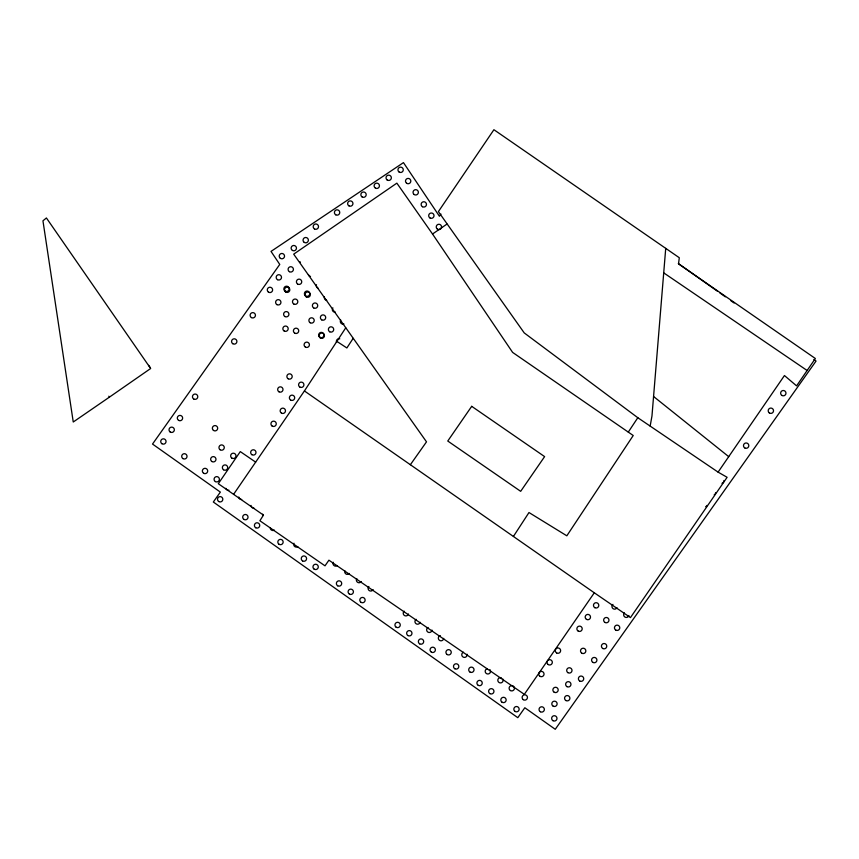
<?xml version="1.0" encoding="UTF-8"?>
<svg xmlns="http://www.w3.org/2000/svg" width="859" height="859" viewBox="0 0 859 859"><rect width="100%" height="100%" fill="white"/><g stroke="black" fill="none" stroke-linecap="round" stroke-linejoin="round"><path stroke-width="1.29" d="M665.725 248.358L651.97 415.981L650.156 426.096M513.403 536.456L528.983 512.533L566.833 535.812L633.223 435.513L512.619 352.405L432.528 234.013L396.858 183.15L293.692 254.157L426.504 441.848L410.366 464.719M233.594 494.333L304.419 390.952L345.726 327.859M353.167 338.349L346.875 347.959L336.868 341.399M628.283 432.109L637.808 417.721L524.226 332.905L438.401 211.604L493.914 129.709L679.297 257.732L678.524 263.874L815.352 358.504L796.594 385.874L784.45 375.544L718.092 472.128L637.808 417.721M304.419 390.952L594.299 592.796L524.334 694.34L328.922 560.186L325.003 565.834L259.88 520.747L263.455 515.11L218.304 483.703L240.295 451.609L255.66 462.131M440.957 214.084L439.421 216.253L403.462 162.619L271.025 251.408L279.755 264.432L152.526 444.06L220.355 492.1L213.322 502.021L517.805 717.673L524.828 707.752L555.247 729.291L816.05 361.059L813.86 359.513M109.383 397.159L150.658 368.5L46.418 217.971L42.95 220.806L73.251 422.005L109.383 397.159L108.814 396.203M432.528 234.013L446.981 224.081M718.092 472.128L727.111 477.303L630.474 617.589L594.299 592.796M663.717 272.861L807.127 370.497M678.352 263.53L717.694 291.394M719.874 292.94L725.34 296.817M730.805 300.682L734.091 303.012M653.57 396.504L728.722 456.655M148.704 365.354L149.885 367.115M723.912 480.525A2.674 2.674 0 0 1 721.989 483.327M715.622 492.712A2.674 2.674 0 0 1 714.183 494.848M707.043 505.414A2.674 2.674 0 0 1 705.647 506.67M336.545 342.376A2.674 2.674 0 0 1 339.767 338.822M343.944 323.961A2.674 2.674 0 0 1 340.722 320.02M335.45 312.182A2.674 2.674 0 0 1 332.895 307.876M326.731 300.296A2.674 2.674 0 0 1 324.412 296.903M318.249 288.291A2.674 2.674 0 0 1 316.499 284.737M310.507 276.426A2.674 2.674 0 0 1 308.424 274.536M300.188 262.371A2.674 2.674 0 0 1 300.006 261.619M628.895 615.516A2.674 2.674 0 0 1 624.976 617.084A2.674 2.674 0 0 1 624.439 612.896M616.998 607.721A2.674 2.674 0 0 1 612.939 608.559A2.674 2.674 0 0 1 612.939 604.414M502.848 679.018A2.674 2.674 0 0 1 501.076 682.851A2.674 2.674 0 0 1 497.812 680.178A2.674 2.674 0 0 1 501.216 677.676M489.941 669.633A2.674 2.674 0 0 1 489.179 673.639A2.674 2.674 0 0 1 485.356 672.232A2.674 2.674 0 0 1 487.375 668.689M467.071 654.236A2.674 2.674 0 0 1 465.095 657.318A2.674 2.674 0 0 1 461.906 655.546A2.674 2.674 0 0 1 463.463 652.239M443.684 638.377A2.674 2.674 0 0 1 441.107 640.803A2.674 2.674 0 0 1 438.38 638.548A2.674 2.674 0 0 1 440.291 635.574M431.97 630.087A2.674 2.674 0 0 1 427.825 632.063A2.674 2.674 0 0 1 428.083 627.467M420.169 622.281A2.674 2.674 0 0 1 416.014 623.698A2.674 2.674 0 0 1 416.143 619.318M408.454 613.992A2.674 2.674 0 0 1 404.417 615.484A2.674 2.674 0 0 1 404.213 611.178M373.128 589.596A2.674 2.674 0 0 1 369.187 590.53A2.674 2.674 0 0 1 368.876 586.482M361.285 581.543A2.674 2.674 0 0 1 357.591 582.316A2.674 2.674 0 0 1 356.818 578.612M349.409 573.468A2.674 2.674 0 0 1 344.856 570.806M337.093 565.727A2.674 2.674 0 0 1 333.26 562.258M297.815 546.7A2.674 2.674 0 0 1 293.982 543.232M274.386 530.11A2.674 2.674 0 0 1 270.263 527.877M263.294 515.411A2.674 2.674 0 0 1 262.736 514.208M253.899 508.088A2.674 2.674 0 0 1 250.989 505.425M241.701 499.455A2.674 2.674 0 0 1 238.791 497.028M228.934 490.199A2.674 2.674 0 0 1 225.874 488.309M471.698 406.328L447.764 441.032L520.672 491.327L544.617 456.612L471.698 406.328M781.969 395.473A2.674 2.674 0 0 0 785.974 393.164A2.674 2.674 0 0 0 781.969 390.845A2.674 2.674 0 0 0 781.969 395.473M769.32 412.911A2.674 2.674 0 0 0 773.519 410.967A2.674 2.674 0 0 0 769.739 408.304A2.674 2.674 0 0 0 769.32 412.911M744.807 447.947A2.674 2.674 0 0 0 748.812 445.628A2.674 2.674 0 0 0 744.807 443.319A2.674 2.674 0 0 0 744.807 447.947M399.07 171.993A2.674 2.674 0 0 0 403.268 170.05A2.674 2.674 0 0 0 399.489 167.387A2.674 2.674 0 0 0 399.07 171.993M406.618 183.257A2.674 2.674 0 0 0 410.817 181.313A2.674 2.674 0 0 0 407.037 178.651A2.674 2.674 0 0 0 406.618 183.257M414.167 194.51A2.674 2.674 0 0 0 418.365 192.566A2.674 2.674 0 0 0 414.586 189.903A2.674 2.674 0 0 0 414.167 194.51M422.467 206.729A2.674 2.674 0 0 0 426.472 204.41A2.674 2.674 0 0 0 422.467 202.101A2.674 2.674 0 0 0 422.467 206.729M430.015 217.982A2.674 2.674 0 0 0 434.02 215.673A2.674 2.674 0 0 0 430.015 213.354A2.674 2.674 0 0 0 430.015 217.982M437.36 229.106A2.674 2.674 0 0 0 441.558 227.163A2.674 2.674 0 0 0 437.779 224.5A2.674 2.674 0 0 0 437.36 229.106M387.151 179.982A2.674 2.674 0 0 0 391.35 178.038A2.674 2.674 0 0 0 387.57 175.376A2.674 2.674 0 0 0 387.151 179.982M375.437 188.11A2.674 2.674 0 0 0 379.442 185.791A2.674 2.674 0 0 0 375.437 183.482A2.674 2.674 0 0 0 375.437 188.11M361.993 196.851A2.674 2.674 0 0 0 366.192 194.907A2.674 2.674 0 0 0 362.401 192.244A2.674 2.674 0 0 0 361.993 196.851M348.947 205.859A2.674 2.674 0 0 0 352.952 203.551A2.674 2.674 0 0 0 348.947 201.242A2.674 2.674 0 0 0 348.947 205.859M335.74 214.804A2.674 2.674 0 0 0 339.756 212.495A2.674 2.674 0 0 0 335.74 210.176A2.674 2.674 0 0 0 335.74 214.804M314.512 228.945A2.674 2.674 0 0 0 318.517 226.636A2.674 2.674 0 0 0 314.512 224.317A2.674 2.674 0 0 0 314.512 228.945M304.172 242.335A2.674 2.674 0 0 0 308.37 240.391A2.674 2.674 0 0 0 304.591 237.728A2.674 2.674 0 0 0 304.172 242.335M329.706 331.778A2.674 2.674 0 0 0 333.711 329.469A2.674 2.674 0 0 0 329.706 327.161A2.674 2.674 0 0 0 329.706 331.778M319.988 337.34A2.674 2.674 0 0 0 323.993 335.021A2.674 2.674 0 0 0 319.988 332.712A2.674 2.674 0 0 0 319.988 337.34M321.706 319.859A2.674 2.674 0 0 0 325.711 317.551A2.674 2.674 0 0 0 321.706 315.242A2.674 2.674 0 0 0 321.706 319.859M310.217 322.769A2.674 2.674 0 0 0 314.222 320.45A2.674 2.674 0 0 0 310.217 318.141A2.674 2.674 0 0 0 310.217 322.769M313.718 307.941A2.674 2.674 0 0 0 317.723 305.632A2.674 2.674 0 0 0 313.718 303.313A2.674 2.674 0 0 0 313.718 307.941M306.341 296.946A2.674 2.674 0 0 0 310.357 294.626A2.674 2.674 0 0 0 306.341 292.318A2.674 2.674 0 0 0 306.341 296.946M293.81 304.011A2.674 2.674 0 0 0 297.815 301.702A2.674 2.674 0 0 0 293.81 299.383A2.674 2.674 0 0 0 293.81 304.011M284.93 316.541A2.674 2.674 0 0 0 288.935 314.233A2.674 2.674 0 0 0 284.93 311.924A2.674 2.674 0 0 0 284.93 316.541M276.942 304.623A2.674 2.674 0 0 0 280.947 302.314A2.674 2.674 0 0 0 276.942 299.995A2.674 2.674 0 0 0 276.942 304.623M268.416 292.081A2.674 2.674 0 0 0 272.614 290.138A2.674 2.674 0 0 0 268.835 287.475A2.674 2.674 0 0 0 268.416 292.081M285.618 291.963A2.674 2.674 0 0 0 289.816 290.02A2.674 2.674 0 0 0 286.036 287.357A2.674 2.674 0 0 0 285.618 291.963M277.5 279.68A2.674 2.674 0 0 0 281.505 277.36A2.674 2.674 0 0 0 277.5 275.052A2.674 2.674 0 0 0 277.5 279.68M289.419 271.691A2.674 2.674 0 0 0 293.424 269.372A2.674 2.674 0 0 0 289.419 267.063A2.674 2.674 0 0 0 289.419 271.691M280.335 258.312A2.674 2.674 0 0 0 284.533 256.369A2.674 2.674 0 0 0 280.753 253.706A2.674 2.674 0 0 0 280.335 258.312M297.536 283.975A2.674 2.674 0 0 0 301.734 282.031A2.674 2.674 0 0 0 297.955 279.368A2.674 2.674 0 0 0 297.536 283.975M305.729 296.022A2.674 2.674 0 0 0 309.734 293.714A2.674 2.674 0 0 0 305.729 291.394A2.674 2.674 0 0 0 305.729 296.022M292.457 250.452A2.674 2.674 0 0 0 296.462 248.144A2.674 2.674 0 0 0 292.457 245.824A2.674 2.674 0 0 0 292.457 250.452M251.44 317.594A2.674 2.674 0 0 0 255.445 315.285A2.674 2.674 0 0 0 251.44 312.966A2.674 2.674 0 0 0 251.44 317.594M594.793 607.667A2.674 2.674 0 0 0 598.798 605.359A2.674 2.674 0 0 0 594.793 603.05A2.674 2.674 0 0 0 594.793 607.667M586.504 619.382A2.674 2.674 0 0 0 590.509 617.073A2.674 2.674 0 0 0 586.504 614.754A2.674 2.674 0 0 0 586.504 619.382M578.204 631.097A2.674 2.674 0 0 0 582.209 628.777A2.674 2.674 0 0 0 578.204 626.469A2.674 2.674 0 0 0 578.204 631.097M602.76 648.491A2.674 2.674 0 0 0 606.765 646.172A2.674 2.674 0 0 0 602.76 643.863A2.674 2.674 0 0 0 602.76 648.491M604.972 622.453A2.674 2.674 0 0 0 608.977 620.144A2.674 2.674 0 0 0 604.972 617.825A2.674 2.674 0 0 0 604.972 622.453M615.785 630.109A2.674 2.674 0 0 0 619.79 627.8A2.674 2.674 0 0 0 615.785 625.481A2.674 2.674 0 0 0 615.785 630.109M592.903 662.407A2.674 2.674 0 0 0 596.919 660.088A2.674 2.674 0 0 0 592.903 657.779A2.674 2.674 0 0 0 592.903 662.407M581.64 653.076A2.674 2.674 0 0 0 585.838 651.133A2.674 2.674 0 0 0 582.048 648.47A2.674 2.674 0 0 0 581.64 653.076M556.632 652.937A2.674 2.674 0 0 0 560.637 650.617A2.674 2.674 0 0 0 556.632 648.309A2.674 2.674 0 0 0 556.632 652.937M548.128 664.512A2.674 2.674 0 0 0 552.326 662.568A2.674 2.674 0 0 0 548.547 659.905A2.674 2.674 0 0 0 548.128 664.512M567.81 672.597A2.674 2.674 0 0 0 572.008 670.654A2.674 2.674 0 0 0 568.229 667.991A2.674 2.674 0 0 0 567.81 672.597M579.728 681.015A2.674 2.674 0 0 0 583.733 678.707A2.674 2.674 0 0 0 579.728 676.387A2.674 2.674 0 0 0 579.728 681.015M566.961 686.631A2.674 2.674 0 0 0 570.967 684.312A2.674 2.674 0 0 0 566.961 682.003A2.674 2.674 0 0 0 566.961 686.631M554.195 692.236A2.674 2.674 0 0 0 558.2 689.927A2.674 2.674 0 0 0 554.195 687.619A2.674 2.674 0 0 0 554.195 692.236M565.898 700.536A2.674 2.674 0 0 0 569.904 698.217A2.674 2.674 0 0 0 565.898 695.908A2.674 2.674 0 0 0 565.898 700.536M553.132 706.141A2.674 2.674 0 0 0 557.137 703.832A2.674 2.674 0 0 0 553.132 701.524A2.674 2.674 0 0 0 553.132 706.141M539.839 676.226A2.674 2.674 0 0 0 544.037 674.283A2.674 2.674 0 0 0 540.257 671.62A2.674 2.674 0 0 0 539.839 676.226M523.249 699.645A2.674 2.674 0 0 0 527.447 697.701A2.674 2.674 0 0 0 523.668 695.038A2.674 2.674 0 0 0 523.249 699.645M510.439 690.561A2.674 2.674 0 0 0 514.444 688.252A2.674 2.674 0 0 0 510.439 685.933A2.674 2.674 0 0 0 510.439 690.561M478.238 685.342A2.674 2.674 0 0 0 482.243 683.023A2.674 2.674 0 0 0 478.238 680.715A2.674 2.674 0 0 0 478.238 685.342M540.365 711.757A2.674 2.674 0 0 0 544.37 709.448A2.674 2.674 0 0 0 540.365 707.129A2.674 2.674 0 0 0 540.365 711.757M552.981 720.69A2.674 2.674 0 0 0 556.986 718.382A2.674 2.674 0 0 0 552.981 716.062A2.674 2.674 0 0 0 552.981 720.69M489.941 693.632A2.674 2.674 0 0 0 493.957 691.323A2.674 2.674 0 0 0 489.941 689.004A2.674 2.674 0 0 0 489.941 693.632M501.946 702.147A2.674 2.674 0 0 0 506.144 700.203A2.674 2.674 0 0 0 502.354 697.54A2.674 2.674 0 0 0 501.946 702.147M514.96 711.359A2.674 2.674 0 0 0 519.147 709.416A2.674 2.674 0 0 0 515.368 706.753A2.674 2.674 0 0 0 514.96 711.359M470.034 672.092A2.674 2.674 0 0 0 474.039 669.784A2.674 2.674 0 0 0 470.034 667.464A2.674 2.674 0 0 0 470.034 672.092M454.819 668.753A2.674 2.674 0 0 0 458.824 666.434A2.674 2.674 0 0 0 454.819 664.125A2.674 2.674 0 0 0 454.819 668.753M447.045 654.472A2.674 2.674 0 0 0 451.243 652.529A2.674 2.674 0 0 0 447.464 649.866A2.674 2.674 0 0 0 447.045 654.472M431.39 652.164A2.674 2.674 0 0 0 435.395 649.844A2.674 2.674 0 0 0 431.39 647.536A2.674 2.674 0 0 0 431.39 652.164M419.686 643.863A2.674 2.674 0 0 0 423.691 641.555A2.674 2.674 0 0 0 419.686 639.236A2.674 2.674 0 0 0 419.686 643.863M407.971 635.574A2.674 2.674 0 0 0 411.976 633.255A2.674 2.674 0 0 0 407.971 630.946A2.674 2.674 0 0 0 407.971 635.574M396.063 627.145A2.674 2.674 0 0 0 400.262 625.202A2.674 2.674 0 0 0 396.471 622.539A2.674 2.674 0 0 0 396.063 627.145M361.134 602.395A2.674 2.674 0 0 0 365.139 600.087A2.674 2.674 0 0 0 361.134 597.767A2.674 2.674 0 0 0 361.134 602.395M349.42 594.106A2.674 2.674 0 0 0 353.425 591.787A2.674 2.674 0 0 0 349.42 589.478A2.674 2.674 0 0 0 349.42 594.106M337.705 585.806A2.674 2.674 0 0 0 341.71 583.497A2.674 2.674 0 0 0 337.705 581.178A2.674 2.674 0 0 0 337.705 585.806M314.083 569.087A2.674 2.674 0 0 0 318.281 567.144A2.674 2.674 0 0 0 314.501 564.481A2.674 2.674 0 0 0 314.083 569.087M302.583 560.927A2.674 2.674 0 0 0 306.588 558.608A2.674 2.674 0 0 0 302.583 556.299A2.674 2.674 0 0 0 302.583 560.927M278.95 544.209A2.674 2.674 0 0 0 283.148 542.265A2.674 2.674 0 0 0 279.368 539.602A2.674 2.674 0 0 0 278.95 544.209M255.735 527.748A2.674 2.674 0 0 0 259.74 525.44A2.674 2.674 0 0 0 255.735 523.12A2.674 2.674 0 0 0 255.735 527.748M244.02 519.448A2.674 2.674 0 0 0 248.036 517.139A2.674 2.674 0 0 0 244.02 514.831A2.674 2.674 0 0 0 244.02 519.448M218.615 501.463A2.674 2.674 0 0 0 222.814 499.519A2.674 2.674 0 0 0 219.024 496.856A2.674 2.674 0 0 0 218.615 501.463M251.794 454.626A2.674 2.674 0 0 0 255.982 452.682A2.674 2.674 0 0 0 252.202 450.019A2.674 2.674 0 0 0 251.794 454.626M231.78 458.04A2.674 2.674 0 0 0 235.978 456.097A2.674 2.674 0 0 0 232.198 453.434A2.674 2.674 0 0 0 231.78 458.04M223.49 469.755A2.674 2.674 0 0 0 227.689 467.811A2.674 2.674 0 0 0 223.909 465.148A2.674 2.674 0 0 0 223.49 469.755M215.394 481.588A2.674 2.674 0 0 0 219.399 479.279A2.674 2.674 0 0 0 215.394 476.97A2.674 2.674 0 0 0 215.394 481.588M203.69 473.298A2.674 2.674 0 0 0 207.695 470.99A2.674 2.674 0 0 0 203.69 468.67A2.674 2.674 0 0 0 203.69 473.298M211.776 461.455A2.674 2.674 0 0 0 215.974 459.511A2.674 2.674 0 0 0 212.194 456.848A2.674 2.674 0 0 0 211.776 461.455M220.076 449.751A2.674 2.674 0 0 0 224.274 447.807A2.674 2.674 0 0 0 220.495 445.145A2.674 2.674 0 0 0 220.076 449.751M213.483 430.423A2.674 2.674 0 0 0 217.681 428.48A2.674 2.674 0 0 0 213.902 425.817A2.674 2.674 0 0 0 213.483 430.423M193.78 399.016A2.674 2.674 0 0 0 197.785 396.697A2.674 2.674 0 0 0 193.78 394.388A2.674 2.674 0 0 0 193.78 399.016M178.64 420.384A2.674 2.674 0 0 0 182.645 418.075A2.674 2.674 0 0 0 178.64 415.756A2.674 2.674 0 0 0 178.64 420.384M170.146 431.97A2.674 2.674 0 0 0 174.345 430.026A2.674 2.674 0 0 0 170.554 427.363A2.674 2.674 0 0 0 170.146 431.97M161.846 443.673A2.674 2.674 0 0 0 166.045 441.73A2.674 2.674 0 0 0 162.265 439.067A2.674 2.674 0 0 0 161.846 443.673M182.827 458.534A2.674 2.674 0 0 0 187.026 456.591A2.674 2.674 0 0 0 183.246 453.928A2.674 2.674 0 0 0 182.827 458.534M232.692 343.654A2.674 2.674 0 0 0 236.891 341.71A2.674 2.674 0 0 0 233.111 339.047A2.674 2.674 0 0 0 232.692 343.654M285.199 291.169A2.674 2.674 0 0 0 289.204 288.86A2.674 2.674 0 0 0 285.199 286.552A2.674 2.674 0 0 0 285.199 291.169M320.224 337.866A2.674 2.674 0 0 0 324.423 335.923A2.674 2.674 0 0 0 320.643 333.26A2.674 2.674 0 0 0 320.224 337.866M305.417 347.1A2.674 2.674 0 0 0 309.423 344.792A2.674 2.674 0 0 0 305.417 342.473A2.674 2.674 0 0 0 305.417 347.1M294.734 333.152A2.674 2.674 0 0 0 298.739 330.833A2.674 2.674 0 0 0 294.734 328.525A2.674 2.674 0 0 0 294.734 333.152M284.189 331.016A2.674 2.674 0 0 0 288.194 328.707A2.674 2.674 0 0 0 284.189 326.388A2.674 2.674 0 0 0 284.189 331.016M288.205 378.798A2.674 2.674 0 0 0 292.21 376.489A2.674 2.674 0 0 0 288.205 374.17A2.674 2.674 0 0 0 288.205 378.798M278.992 391.811A2.674 2.674 0 0 0 282.998 389.503A2.674 2.674 0 0 0 278.992 387.184A2.674 2.674 0 0 0 278.992 391.811M272.067 426A2.674 2.674 0 0 0 276.265 424.056A2.674 2.674 0 0 0 272.475 421.393A2.674 2.674 0 0 0 272.067 426M281.484 413.115A2.674 2.674 0 0 0 285.489 410.806A2.674 2.674 0 0 0 281.484 408.487A2.674 2.674 0 0 0 281.484 413.115M290.696 400.101A2.674 2.674 0 0 0 294.701 397.792A2.674 2.674 0 0 0 290.696 395.484A2.674 2.674 0 0 0 290.696 400.101M299.909 387.098A2.674 2.674 0 0 0 303.925 384.778A2.674 2.674 0 0 0 299.909 382.47A2.674 2.674 0 0 0 299.909 387.098"/></g></svg>
